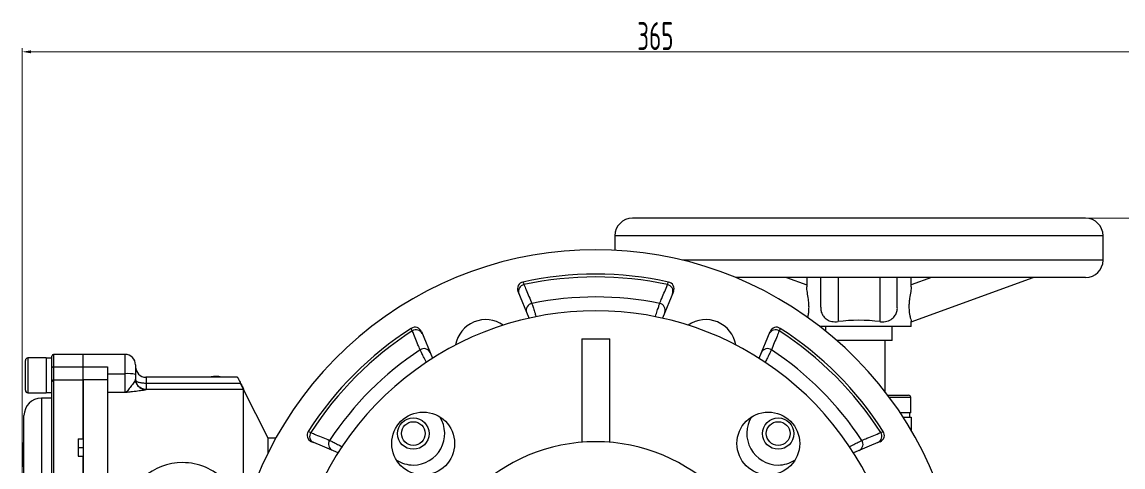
# Model space of a CAD drawing. Header units: millimetres. Extents: x 284 to 3312, y -237 to 1155.
# Drawn here: x 2187.2 to 2503, y 185.4 to 312.8 of the extents above; entities that cross this region are included whole.
import ezdxf

# ---------------------------------------------------------------- set-up
doc = ezdxf.new("R2010")
doc.units = ezdxf.units.MM
doc.layers.add('标注', color=3, linetype='Continuous', lineweight=13)
doc.styles.add('工程字', font='gbenor.shx', dxfattribs={"width": 0.707, "bigfont": 'hztxt.shx'})
doc.dimstyles.new('AM_GB$0', dxfattribs={"dimtxt": 3.5, "dimasz": 2.5, "dimexe": 1, "dimexo": 1, "dimgap": 0.5, "dimtad": 1, "dimdsep": 46, "dimtxsty": '工程字', "dimcen": 0, "dimclrd": 256, "dimclre": 256, "dimclrt": 2, "dimadec": 0, "dimazin": 2, "dimtp": 0.1, "dimtm": 0.1, "dimtfac": 0.71, "dimtmove": 0, "dimatfit": 3, "dimfxl": 0, "dimlwd": -1, "dimlwe": -1, "dimarcsym": 0})

# ---------------------------------------------------------------- blocks, each defined once
blk = doc.blocks.new('*D19')
at = {"layer": 'Defpoints', "color": 0}
for p in [(2550.44, 304.31), (2187.24, 141.66), (2550.44, 132.75)]:
    blk.add_point(p, dxfattribs=at)
at = {"layer": '标注', "transparency": 16777216}
for p, q in [((2187.24, 142.66), (2187.24, 305.31)), ((2189.74, 304.31), (2547.94, 304.31)), ((2550.44, 133.75), (2550.44, 305.31))]:
    blk.add_line(p, q, dxfattribs=at)
for points in [[(2189.74, 304.73), (2189.74, 303.89), (2187.24, 304.31)], [(2547.94, 304.73), (2547.94, 303.89), (2550.44, 304.31)]]:
    blk.add_solid(points, dxfattribs=at)
at = {"layer": '标注', "color": 2, "transparency": 16777216, "insert": (2368.84, 308.81), "char_height": 3.5, "attachment_point": 5, "style": '工程字'}
blk.add_mtext('{\\H2.28571x;365}', dxfattribs=at)
blk = doc.blocks.new('*D22')
at = {"layer": 'Defpoints', "color": 0}
for p in [(2492.24, 256.62), (2351.74, 142.62), (2581.53, 142.62)]:
    blk.add_point(p, dxfattribs=at)
at = {"layer": '标注', "transparency": 16777216}
for p, q in [((2493.24, 256.62), (2582.53, 256.62)), ((2581.53, 254.12), (2581.53, 145.12)), ((2352.74, 142.62), (2582.53, 142.62))]:
    blk.add_line(p, q, dxfattribs=at)
for points in [[(2581.12, 254.12), (2581.95, 254.12), (2581.53, 256.62)], [(2581.12, 145.12), (2581.95, 145.12), (2581.53, 142.62)]]:
    blk.add_solid(points, dxfattribs=at)
at = {"layer": '标注', "color": 2, "transparency": 16777216, "insert": (2577.03, 199.62), "char_height": 3.5, "attachment_point": 5, "rotation": 90, "style": '工程字'}
blk.add_mtext('{\\H2.28571x;114}', dxfattribs=at)

msp = doc.modelspace()

# ---------------------------------------------------------------- linework, layer by layer
at = {"color": 7, "linetype": 'Continuous', "lineweight": 25}
for p, q in [((2492.24, 256.62), (2362.24, 256.62)), ((2357.24, 251.62), (2357.24, 247.475)), ((2497.24, 251.62), (2357.24, 251.62)), ((2497.24, 244.62), (2497.24, 251.62)), ((2497.24, 244.62), (2376.66, 244.62)), ((2492.24, 239.62), (2391.94, 239.62)), ((2406.468, 239.62), (2412.24, 237.534)), ((2412.24, 239.62), (2412.24, 236.982)), ((2416.24, 239.62), (2416.24, 231.162)), ((2421.24, 239.62), (2421.24, 227.022)), ((2433.24, 239.62), (2433.24, 227.022)), ((2438.24, 231.153), (2438.24, 239.62)), ((2442.219, 226.971), (2477.231, 239.62)), ((2442.24, 237.022), (2442.24, 239.62)), ((2448.012, 239.62), (2442.24, 237.534)), ((2332.609, 228.003), (2329.441, 235.65)), ((2374.039, 235.65), (2370.871, 228.003)), ((2442.24, 225.668), (2415.989, 225.668)), ((2417.679, 225.668), (2417.679, 224.333)), ((2436.801, 221.62), (2436.801, 225.668)), ((2442.24, 225.668), (2442.24, 227.089)), ((2301.725, 224.17), (2304.893, 216.522)), ((2347.74, 222.12), (2347.74, 192.459)), ((2347.74, 222.12), (2355.74, 222.12)), ((2355.74, 192.459), (2355.74, 222.12)), ((2398.587, 216.522), (2401.755, 224.17)), ((2436.801, 221.62), (2420.906, 221.62)), ((2434.74, 206.931), (2434.74, 221.62)), ((2188.14, 207.37), (2188.14, 215.87)), ((2194.14, 216.62), (2188.89, 216.62)), ((2188.89, 216.62), (2188.89, 206.62)), ((2194.14, 216.62), (2194.14, 206.62)), ((2195.74, 216.56), (2194.14, 216.56)), ((2195.74, 213.876), (2195.74, 217.12)), ((2204.74, 217.62), (2196.24, 217.62)), ((2196.24, 217.62), (2196.24, 214.081)), ((2216.74, 217.62), (2204.74, 217.62)), ((2204.74, 214.081), (2204.74, 217.62)), ((2216.74, 212.112), (2216.74, 217.62)), ((2195.74, 209.829), (2195.74, 213.876)), ((2196.24, 214.081), (2196.24, 210.324)), ((2196.24, 214.081), (2204.74, 214.081)), ((2204.74, 210.324), (2204.74, 214.081)), ((2204.74, 214.081), (2211.74, 214.081)), ((2211.74, 214.081), (2211.74, 210.324)), ((2211.74, 212.112), (2216.74, 212.112)), ((2216.74, 206.691), (2216.74, 212.112)), ((2219.74, 214.62), (2219.74, 211.866)), ((2219.74, 211.866), (2219.74, 210.544)), ((2195.74, 152.955), (2195.74, 209.829)), ((2196.24, 210.324), (2196.24, 153.031)), ((2196.24, 210.324), (2204.74, 210.324)), ((2204.74, 193.468), (2204.74, 210.324)), ((2211.74, 210.324), (2204.74, 210.324)), ((2204.74, 210.324), (2204.74, 153.031)), ((2211.74, 210.324), (2211.74, 153.031)), ((2248.994, 211.09), (2222.737, 211.09)), ((2222.737, 211.089), (2222.74, 211.088)), ((2222.74, 211.088), (2222.74, 209.34)), ((2222.74, 209.34), (2222.74, 207.591)), ((2249.88, 209.34), (2222.74, 209.34)), ((2249.984, 209.132), (2249.848, 209.404)), ((2250.74, 207.62), (2249.984, 209.132)), ((2188.89, 206.62), (2194.14, 206.62)), ((2194.14, 206.68), (2195.74, 206.68)), ((2216.74, 206.691), (2211.74, 206.691)), ((2222.74, 207.591), (2222.74, 207.548)), ((2250.74, 207.591), (2222.74, 207.591)), ((2257.74, 193.62), (2250.74, 207.62)), ((2250.74, 171.325), (2250.74, 207.591)), ((2435.514, 205.92), (2441.472, 205.92)), ((2442.097, 205.295), (2435.983, 205.295)), ((2442.097, 200.92), (2442.097, 205.295)), ((2195.74, 205.12), (2192.74, 205.12)), ((2192.74, 205.12), (2192.74, 147.62)), ((2187.74, 142.62), (2187.74, 200.12)), ((2442.097, 200.92), (2439.068, 200.92)), ((2439.922, 199.62), (2442.24, 199.62)), ((2441.847, 199.62), (2441.847, 200.92)), ((2442.24, 199.62), (2442.24, 195.862)), ((2203.24, 193.468), (2204.74, 193.468)), ((2203.24, 193.468), (2203.24, 188.518)), ((2259.958, 193.62), (2257.74, 193.62)), ((2257.74, 189.406), (2257.74, 193.62)), ((2277.838, 189.467), (2270.19, 192.635)), ((2433.291, 192.635), (2425.643, 189.467)), ((2187.74, 192.194), (2187.178, 192.194)), ((2187.24, 192.181), (2187.74, 192.181)), ((2187.24, 192.181), (2187.24, 192.086)), ((2187.24, 192.086), (2187.74, 192.086)), ((2187.24, 192.086), (2187.24, 191.758)), ((2187.24, 191.758), (2187.24, 191.102)), ((2187.24, 191.758), (2187.74, 191.758)), ((2187.24, 191.102), (2187.74, 191.102)), ((2187.24, 191.102), (2187.24, 190.492)), ((2187.24, 190.492), (2187.24, 189.429)), ((2187.24, 190.492), (2187.74, 190.492)), ((2203.24, 190.99), (2204.74, 190.99)), ((2187.24, 189.429), (2187.74, 189.429)), ((2187.24, 189.429), (2187.24, 188.851)), ((2187.24, 188.851), (2187.74, 188.851)), ((2187.24, 188.851), (2187.24, 188.043)), ((2187.24, 188.043), (2187.24, 187.737)), ((2187.24, 188.043), (2187.74, 188.043)), ((2187.24, 187.737), (2187.74, 187.737)), ((2187.24, 187.737), (2187.24, 186.13)), ((2203.24, 188.518), (2204.74, 188.518)), ((2204.74, 153.031), (2204.74, 188.518)), ((2187.74, 185.494), (2187.178, 185.494)), ((2187.24, 186.13), (2187.74, 186.13)), ((2187.24, 186.13), (2187.24, 185.849)), ((2187.24, 185.849), (2187.74, 185.849)), ((2187.24, 185.849), (2187.24, 185.494))]:
    msp.add_line(p, q, dxfattribs=at)
at = {"color": 7, "linetype": 'Continuous', "lineweight": 25, "flags": 128}
for points in [[(2195.74, 213.876), (2195.75, 213.916), (2195.778, 213.955), (2195.824, 213.99), (2195.886, 214.021), (2195.962, 214.047), (2196.049, 214.066), (2196.142, 214.077), (2196.24, 214.081)], [(2219.895, 209.594), (2219.798, 209.96), (2219.74, 210.544)], [(2242.406, 211.335), (2242.408, 211.337), (2242.41, 211.336), (2242.411, 211.336)]]:
    msp.add_lwpolyline(points, dxfattribs=at)
at = {"color": 7, "linetype": 'Continuous', "lineweight": 25}
for centre, radius in [((2302.243, 192.117), 9), ((2299.414, 194.945), 4.5), ((2401.238, 192.117), 9), ((2404.066, 194.945), 4.5), ((2299.414, 194.945), 3.4), ((2404.066, 194.945), 3.4)]:
    msp.add_circle(centre, radius, dxfattribs=at)
for centre, radius, start, end in [((2362.24, 251.62), 5, 90, 180), ((2492.24, 251.62), 5, 0, 90), ((2351.74, 142.62), 105, 329.05028, 210.94972), ((2492.24, 244.62), 5, 270, 0), ((2351.74, 142.62), 98, 77.69992, 102.30008), ((2331.289, 236.416), 2, 102.30008, 202.5), ((2331.531, 235.702), 1.953, 101.33263, 199.42995), ((2351.74, 142.62), 97.203, 77.76883, 102.23117), ((2371.949, 235.702), 1.953, 340.57005, 78.66737), ((2372.191, 236.416), 2, 337.5, 77.69992), ((2351.74, 142.62), 91.463, 78.43441, 101.56559), ((2333.768, 230.305), 1.954, 100.75917, 199.38442), ((2369.713, 230.305), 1.954, 340.61558, 79.24083), ((2351.74, 142.62), 87.5, 333.96615, 206.03385), ((2320.169, 218.84), 8.75, 54.89237, 170.10763), ((2383.311, 218.84), 8.75, 9.89237, 125.10763), ((2351.74, 142.62), 98, 122.69992, 147.30008), ((2351.74, 142.62), 97.203, 122.76883, 147.23117), ((2299.877, 223.405), 2, 22.5, 122.69992), ((2300.211, 222.729), 1.953, 25.57005, 123.66737), ((2403.269, 222.729), 1.953, 56.33263, 154.42995), ((2403.603, 223.405), 2, 57.30008, 157.5), ((2351.74, 142.62), 97.203, 32.76883, 57.23117), ((2351.74, 142.62), 98, 32.69992, 57.30008), ((2351.74, 142.62), 91.463, 123.43441, 146.56559), ((2302.445, 217.331), 1.954, 25.61558, 124.24083), ((2401.035, 217.331), 1.954, 55.75917, 154.38442), ((2351.74, 142.62), 91.463, 33.43441, 56.56559), ((2188.89, 215.87), 0.75, 90, 180), ((2196.24, 217.12), 0.5, 90, 180), ((2216.74, 214.62), 3, 0, 90), ((2217.485, 202.795), 9.347, 76.03887, 94.5713), ((2222.738, 214.086), 2.998, 180.03812, 270.03807), ((2196.237, 209.827), 0.497, 89.66717, 179.66326), ((2222.739, 210.547), 2.999, 198.5271, 270.02441), ((2242.74, 206.348), 5, 93.80516, 108.46724), ((2242.737, 206.319), 5.027, 86.94426, 93.78442), ((2242.74, 206.348), 5, 71.53276, 86.92352), ((2188.89, 207.37), 0.75, 180, 270), ((2441.472, 205.295), 0.625, 0, 90), ((2192.74, 200.12), 5, 90, 180), ((2299.414, 194.945), 9, 270, 32.16041), ((2404.066, 194.945), 9, 147.83959, 270), ((2270.955, 194.482), 2, 147.30008, 247.5), ((2271.631, 194.148), 1.953, 146.33263, 244.42995), ((2277.028, 191.914), 1.954, 145.75917, 244.38442), ((2426.452, 191.914), 1.954, 295.61558, 34.24083), ((2431.849, 194.148), 1.953, 295.57005, 33.66737), ((2432.525, 194.482), 2, 292.5, 32.69992), ((2351.74, 142.62), 50, 0.53384, 179.46616), ((2233.24, 169.62), 17, 90, 334.72488), ((2233.24, 169.62), 17, 359.6039, 90), ((2299.414, 194.945), 9, 237.83959, 270), ((2404.066, 194.945), 9, 270, 302.16041)]:
    msp.add_arc(centre, radius, start, end, dxfattribs=at)
for centre, major_axis, ratio, start_param, end_param in [((2427.24, 222.721), (-15, 0), 0.3128497, 4.3008721, 5.1239058), ((2437.847, 199.62), (0, 6.928), 0.5773503, 4.712389, 4.9011467), ((2437.847, 200.92), (0, 6.928), 0.5773503, 4.6184314, 4.712389)]:
    msp.add_ellipse(centre, major_axis=major_axis, ratio=ratio, start_param=start_param, end_param=end_param, dxfattribs=at)
for points, knots in [([(2330.863, 238.37), (2330.864, 238.366), (2330.873, 238.344), (2331.023, 237.946), (2331.147, 237.616)], [0, 0, 0, 0, 0.1732318, 1, 1, 1, 1]), ([(2331.147, 237.616), (2331.351, 237.128), (2332.102, 235.333), (2332.855, 233.535), (2333.403, 232.225)], [0, 0, 0, 0, 0.27179494, 1, 1, 1, 1]), ([(2370.077, 232.225), (2370.282, 232.714), (2371.035, 234.513), (2371.786, 236.309), (2372.333, 237.616)], [0, 0, 0, 0, 0.2717949, 1, 1, 1, 1]), ([(2372.333, 237.616), (2372.364, 237.698), (2372.543, 238.172), (2372.583, 238.28), (2372.617, 238.37)], [0, 0, 0, 0, 0.17311, 1, 1, 1, 1]), ([(2412.51, 228.139), (2412.53, 228.211), (2412.604, 228.484), (2412.789, 229.344), (2412.915, 230.536), (2412.909, 231.947), (2412.724, 233.659), (2412.421, 235.43), (2412.208, 236.66), (2412.25, 236.952), (2412.254, 236.982)], [0, 0, 0, 0, 0.0410655, 0.1563756, 0.2724065, 0.3742723, 0.5222093, 0.7440832, 0.9734061, 1, 1, 1, 1]), ([(2442.24, 237.022), (2442.205, 236.599), (2442.136, 235.755), (2441.803, 233.97), (2441.596, 232.278), (2441.551, 230.829), (2441.656, 229.592), (2441.87, 228.48), (2442.098, 227.639), (2442.251, 227.126), (2442.22, 227.097), (2442.212, 227.089)], [0, 0, 0, 0, 0.17690299, 0.35243147, 0.4692413, 0.55983726, 0.65101495, 0.73116749, 0.84353789, 0.95818761, 1, 1, 1, 1]), ([(2333.403, 232.225), (2333.434, 232.13), (2333.543, 231.8), (2333.838, 230.907), (2334.255, 229.64), (2334.549, 228.741), (2334.664, 228.388)], [0, 0, 0, 0, 0.1332035, 0.4596003, 0.7878798, 1, 1, 1, 1]), ([(2368.824, 228.413), (2368.844, 228.473), (2369.037, 229.067), (2369.39, 230.142), (2369.822, 231.452), (2369.992, 231.967), (2370.077, 232.225)], [0, 0, 0, 0, 0.0364568, 0.3592338, 0.6789056, 1, 1, 1, 1]), ([(2416.275, 231.161), (2416.266, 230.991), (2416.235, 230.398), (2416.495, 229.45), (2417.093, 228.373), (2418.064, 227.537), (2419.486, 226.955), (2420.619, 226.999), (2421.24, 227.022)], [0, 0, 0, 0, 0.0611199, 0.2133944, 0.3515429, 0.5505645, 0.7535083, 1, 1, 1, 1]), ([(2433.24, 227.022), (2433.333, 227.011), (2434.025, 226.928), (2435.319, 227.04), (2436.726, 227.717), (2437.654, 228.742), (2438.116, 229.872), (2438.276, 230.711), (2438.236, 231.132), (2438.234, 231.152)], [0, 0, 0, 0, 0.0368539, 0.2749139, 0.5226728, 0.7013222, 0.8468368, 0.9927767, 1, 1, 1, 1]), ([(2299.129, 224.354), (2299.093, 224.434), (2298.884, 224.895), (2298.836, 225.001), (2298.797, 225.088)], [0, 0, 0, 0, 0.17311, 1, 1, 1, 1]), ([(2301.346, 218.947), (2301.145, 219.437), (2300.405, 221.241), (2299.667, 223.042), (2299.129, 224.354)], [0, 0, 0, 0, 0.2717949, 1, 1, 1, 1]), ([(2404.351, 224.354), (2404.151, 223.865), (2403.412, 222.064), (2402.673, 220.26), (2402.134, 218.947)], [0, 0, 0, 0, 0.27179494, 1, 1, 1, 1]), ([(2404.683, 225.088), (2404.682, 225.084), (2404.672, 225.062), (2404.497, 224.675), (2404.351, 224.354)], [0, 0, 0, 0, 0.1732318, 1, 1, 1, 1]), ([(2303.192, 215.294), (2303.151, 215.374), (2302.856, 215.955), (2302.333, 216.988), (2301.712, 218.219), (2301.468, 218.704), (2301.346, 218.947)], [0, 0, 0, 0, 0.0510379, 0.3689305, 0.6837647, 1, 1, 1, 1]), ([(2402.134, 218.947), (2402.089, 218.857), (2401.933, 218.546), (2401.51, 217.707), (2400.904, 216.506), (2400.471, 215.653), (2400.298, 215.312)], [0, 0, 0, 0, 0.1323491, 0.4566522, 0.7828259, 1, 1, 1, 1]), ([(2219.74, 210.544), (2219.74, 210.434), (2219.684, 210.3), (2219.505, 209.987), (2219.384, 209.808), (2219.117, 209.428), (2218.972, 209.226), (2218.678, 208.817), (2218.53, 208.61), (2218.238, 208.208), (2218.094, 208.014), (2217.812, 207.651), (2217.673, 207.482), (2217.401, 207.184), (2217.268, 207.054), (2217.07, 206.892), (2217.004, 206.844), (2216.872, 206.758), (2216.805, 206.721), (2216.74, 206.691)], [0, 0, 0, 0, 0.125, 0.125, 0.25, 0.25, 0.375, 0.375, 0.5, 0.5, 0.625, 0.625, 0.75, 0.75, 0.875, 0.875, 0.9375, 0.9375, 1, 1, 1, 1]), ([(2222.74, 207.591), (2222.539, 207.591), (2222.341, 207.61), (2221.95, 207.689), (2221.757, 207.748), (2221.392, 207.901), (2221.216, 207.996), (2220.889, 208.216), (2220.739, 208.34), (2220.465, 208.616), (2220.34, 208.769), (2220.127, 209.09), (2220.037, 209.259), (2219.891, 209.613), (2219.834, 209.8), (2219.759, 210.177), (2219.74, 210.37), (2219.74, 210.561)], [0, 0, 0, 0, 0.125, 0.125, 0.25, 0.25, 0.375, 0.375, 0.5, 0.5, 0.625, 0.625, 0.75, 0.75, 0.875, 0.875, 1, 1, 1, 1]), ([(2222.74, 209.34), (2222.54, 209.34), (2222.342, 209.345), (2221.953, 209.367), (2221.761, 209.383), (2221.396, 209.428), (2221.219, 209.457), (2220.892, 209.529), (2220.741, 209.571), (2220.466, 209.672), (2220.34, 209.731), (2220.127, 209.862), (2220.037, 209.934), (2219.89, 210.093), (2219.833, 210.18), (2219.759, 210.364), (2219.74, 210.461), (2219.74, 210.561)], [0, 0, 0, 0, 0.125, 0.125, 0.25, 0.25, 0.375, 0.375, 0.5, 0.5, 0.625, 0.625, 0.75, 0.75, 0.875, 0.875, 1, 1, 1, 1]), ([(2248.99, 211.089), (2248.99, 211.093), (2248.996, 211.084), (2249.02, 211.042), (2249.038, 211.009), (2249.109, 210.875), (2249.177, 210.741), (2249.342, 210.414), (2249.44, 210.218), (2249.65, 209.799), (2249.764, 209.572), (2249.88, 209.34)], [0, 0, 0, 0, 0.125, 0.125, 0.25, 0.25, 0.5, 0.5, 0.75, 0.75, 1, 1, 1, 1]), ([(2249.88, 209.34), (2250.1, 208.899), (2250.316, 208.469), (2250.517, 208.061), (2250.554, 207.988), (2250.618, 207.856), (2250.647, 207.797), (2250.693, 207.701), (2250.71, 207.664), (2250.734, 207.61), (2250.74, 207.594), (2250.74, 207.591)], [0, 0, 0, 0, 0.5, 0.5, 0.625, 0.625, 0.75, 0.75, 0.875, 0.875, 1, 1, 1, 1]), ([(2222.74, 207.548), (2222.74, 207.527), (2222.692, 207.502), (2222.555, 207.46), (2222.499, 207.445), (2222.365, 207.413), (2222.287, 207.396), (2222.028, 207.345), (2221.821, 207.309), (2221.346, 207.233), (2221.077, 207.194), (2220.219, 207.078), (2219.57, 207.001), (2218.536, 206.886), (2218.181, 206.848), (2217.644, 206.79), (2217.464, 206.77), (2217.102, 206.731), (2216.92, 206.711), (2216.74, 206.691)], [0, 0, 0, 0, 0.125, 0.125, 0.1875, 0.1875, 0.25, 0.25, 0.375, 0.375, 0.5, 0.5, 0.75, 0.75, 0.875, 0.875, 0.9375, 0.9375, 1, 1, 1, 1]), ([(2269.272, 195.563), (2269.276, 195.561), (2269.297, 195.552), (2269.685, 195.376), (2270.006, 195.231)], [0, 0, 0, 0, 0.1732318, 1, 1, 1, 1]), ([(2270.006, 195.231), (2270.495, 195.03), (2272.296, 194.291), (2274.099, 193.552), (2275.413, 193.014)], [0, 0, 0, 0, 0.27179494, 1, 1, 1, 1]), ([(2275.413, 193.014), (2275.503, 192.969), (2275.813, 192.813), (2276.653, 192.39), (2277.87, 191.775), (2278.742, 191.332), (2279.102, 191.15)], [0, 0, 0, 0, 0.1308225, 0.451385, 0.7737965, 1, 1, 1, 1]), ([(2424.391, 191.156), (2424.479, 191.201), (2425.068, 191.5), (2426.108, 192.027), (2427.34, 192.648), (2427.824, 192.892), (2428.067, 193.014)], [0, 0, 0, 0, 0.0557084, 0.3720364, 0.6853211, 1, 1, 1, 1]), ([(2428.067, 193.014), (2428.558, 193.215), (2430.362, 193.954), (2432.163, 194.693), (2433.475, 195.231)], [0, 0, 0, 0, 0.2717949, 1, 1, 1, 1]), ([(2433.475, 195.231), (2433.554, 195.267), (2434.016, 195.476), (2434.121, 195.524), (2434.208, 195.563)], [0, 0, 0, 0, 0.17311, 1, 1, 1, 1])]:
    msp.add_open_spline(points, degree=3, knots=knots, dxfattribs=at)

# ---------------------------------------------------------------- dimensions: what is measured, and where the dimension line sits
at = {"layer": '标注'}
dim = msp.add_linear_dim(base=(2550.44, 304.308), p1=(2187.24, 141.663), p2=(2550.44, 132.754), text='{\\H2.28571x;365}', dimstyle='AM_GB$0', override={"dimfxl": 1.25}, dxfattribs=at)
dim.commit()
dim.dimension.update_dxf_attribs({"geometry": '*D19', "text_midpoint": (2368.84, 308.808)})
dim = msp.add_linear_dim(base=(2581.534, 142.62), p1=(2492.24, 256.62), p2=(2351.74, 142.62), angle=90, text='{\\H2.28571x;<>}', dimstyle='AM_GB$0', override={"dimfxl": 1.25}, dxfattribs=at)
dim.commit()
dim.dimension.update_dxf_attribs({"geometry": '*D22', "text_midpoint": (2577.034, 199.62)})

doc.saveas('drawing.dxf')
